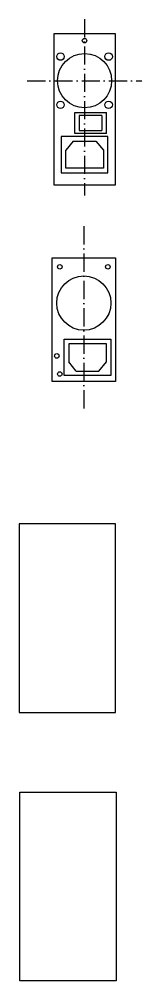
# Model space of a CAD drawing. Header units: millimetres. Extents: x -987 to 1917, y -167 to 2253.
# Drawn here: x 701 to 783, y -167 to 470 of the extents above; entities that cross this region are included whole.
import ezdxf

# ---------------------------------------------------------------- set-up
doc = ezdxf.new("R2010")
doc.units = ezdxf.units.MM
doc.linetypes.add('ACAD_ISO10W100', pattern=[18, 12, -3, 0, -3])
doc.layers.add('电源', color=7, linetype='Continuous')
doc.layers.add('铝型材', color=7, linetype='Continuous')

msp = doc.modelspace()

# ---------------------------------------------------------------- linework, layer by layer
at = {"layer": '电源', "color": 114, "linetype": 'ACAD_ISO10W100', "true_color": 0x139b48}
for p, q in [((744.926, 469.618), (744.926, 352.823)), ((706.848, 428.9), (783.004, 428.9)), ((744.426, 332.441), (744.426, 209.875))]:
    msp.add_line(p, q, dxfattribs=at)
at = {"layer": '电源'}
for p, q in [((724.426, 459.9), (724.426, 359.9)), ((765.426, 459.9), (724.426, 459.9)), ((765.426, 359.9), (765.426, 459.9)), ((738.426, 393.9), (738.426, 407.9)), ((738.426, 407.9), (759.426, 407.9)), ((759.426, 393.9), (759.426, 407.9)), ((756.426, 405.9), (741.426, 405.9)), ((741.426, 405.9), (741.426, 395.9)), ((756.426, 405.9), (756.426, 395.9)), ((741.426, 395.9), (756.426, 395.9)), ((760.426, 391.9), (729.426, 391.9)), ((729.426, 391.9), (729.426, 367.9)), ((737.426, 388.9), (732.426, 382.9)), ((737.426, 388.9), (752.426, 388.9)), ((759.426, 393.9), (738.426, 393.9)), ((752.426, 388.9), (757.426, 382.9)), ((760.426, 367.9), (760.426, 391.9)), ((732.426, 370.9), (732.426, 382.9)), ((757.426, 382.9), (757.426, 370.9)), ((757.426, 370.9), (732.426, 370.9)), ((729.426, 367.9), (760.426, 367.9)), ((724.426, 359.9), (765.426, 359.9)), ((723.426, 229.565), (723.426, 311.565)), ((723.426, 311.565), (765.426, 311.565)), ((765.426, 311.565), (765.426, 229.565)), ((731.426, 257.565), (762.426, 257.565)), ((731.426, 233.565), (731.426, 257.565)), ((762.426, 257.565), (762.426, 233.565)), ((759.426, 254.565), (734.426, 254.565)), ((734.426, 254.565), (734.426, 242.565)), ((759.426, 242.565), (759.426, 254.565)), ((739.426, 236.565), (734.426, 242.565)), ((754.426, 236.565), (759.426, 242.565)), ((739.426, 236.565), (754.426, 236.565)), ((765.426, 229.565), (723.426, 229.565)), ((762.426, 233.565), (731.426, 233.565)), ((765.426, 135.394), (701.426, 135.394)), ((701.426, 135.394), (701.426, 10.394)), ((765.426, 10.394), (765.426, 135.394)), ((701.426, 10.394), (765.426, 10.394))]:
    msp.add_line(p, q, dxfattribs=at)
for centre, radius in [((744.926, 455.4), 1.5), ((728.926, 444.9), 2.5), ((744.926, 428.9), 18), ((760.926, 444.9), 2.5), ((728.926, 412.9), 2.5), ((760.926, 412.9), 2.5), ((728.426, 305.565), 1.5), ((760.426, 305.565), 1.5), ((744.426, 281.565), 18), ((726.426, 246.565), 1.5), ((728.426, 234.565), 1.5)]:
    msp.add_circle(centre, radius, dxfattribs=at)
at = {"layer": '铝型材'}
for p, q in [((701.926, -42.385), (765.926, -42.385)), ((701.926, -167.385), (701.926, -42.385)), ((765.926, -42.385), (765.926, -167.385)), ((765.926, -167.385), (701.926, -167.385))]:
    msp.add_line(p, q, dxfattribs=at)

doc.saveas('drawing.dxf')
